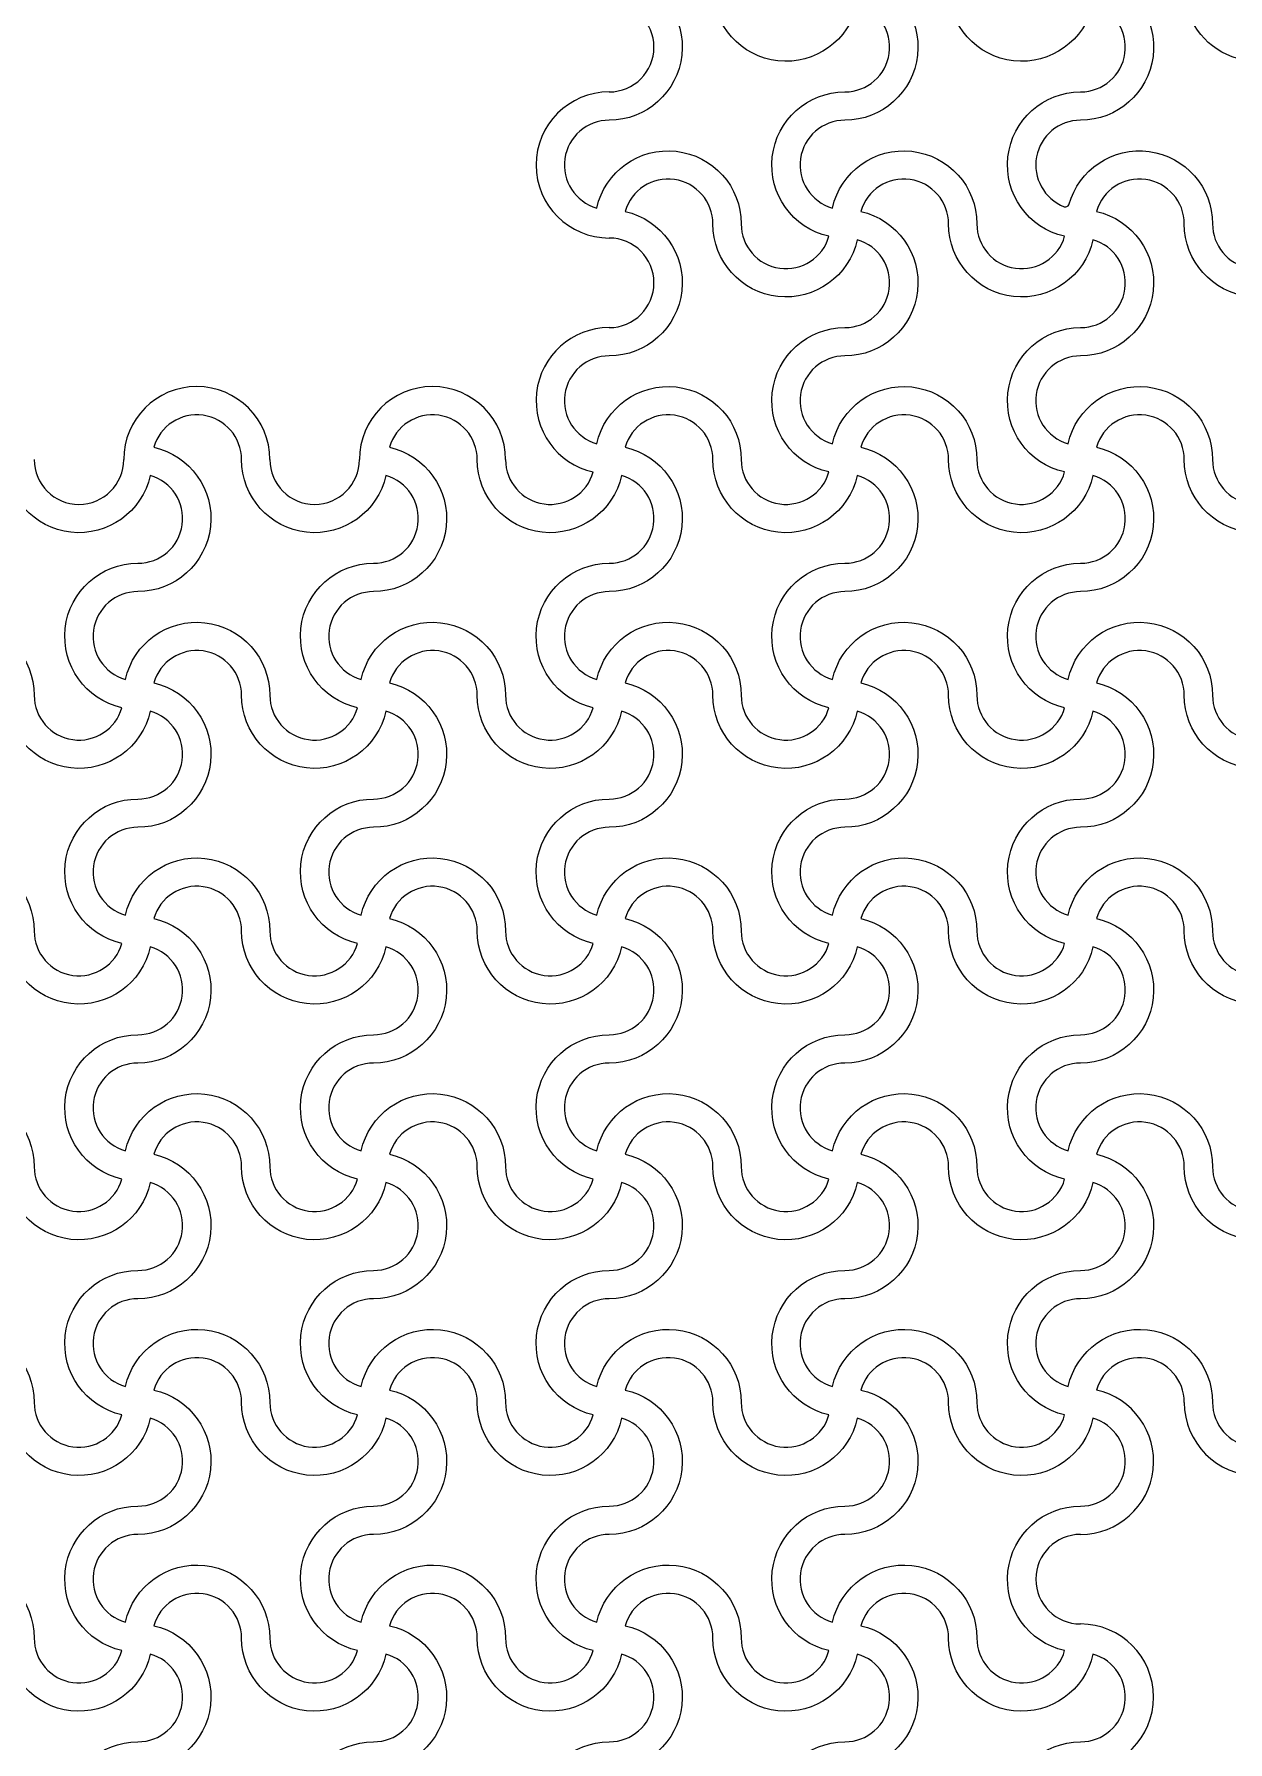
# Model space of a CAD drawing. Header units: millimetres. Extents: x 24 to 345, y 12 to 201.
# Drawn here: x 65.019 to 67.045, y 40.518 to 43.416 of the extents above; entities that cross this region are included whole.
import ezdxf

# ---------------------------------------------------------------- set-up
doc = ezdxf.new("R2010")
doc.units = ezdxf.units.MM
doc.header["$MEASUREMENT"] = 0
doc.layers.add('5th metal (rf+ground)', color=240, linetype='Continuous')

msp = doc.modelspace()

# ---------------------------------------------------------------- linework, layer by layer
at = {"layer": '5th metal (rf+ground)'}
for points in [[(66.41633, 43.46724, -0.8959788), (66.1713, 43.49421, 0.8687853), (66.02227, 43.51524, -0.8959788), (65.9953, 43.27021, 0.8687853), (65.97427, 43.12118, -0.8959788), (66.2193, 43.09421, 0.8687853), (66.36833, 43.07318, -0.8959788), (66.3953, 43.31821, 0.8687853)], [(66.41633, 43.46724, -0.8959788), (66.1713, 43.49421, 0.8687853), (66.02227, 43.51524, -0.8959788), (65.9953, 43.27021, 0.8687853), (65.97427, 43.12118, -0.8959788), (66.2193, 43.09421, 0.8687853), (66.36833, 43.07318, -0.8959788), (66.3953, 43.31821, 0.8687853)], [(66.41633, 43.46724, -0.8959788), (66.1713, 43.49421, 0.8687853), (66.02227, 43.51524, -0.8959788), (65.9953, 43.27021, 0.8687853), (65.97427, 43.12118, -0.8959788), (66.2193, 43.09421, 0.8687853), (66.36833, 43.07318, -0.8959788), (66.3953, 43.31821, 0.8687853)], [(66.41633, 43.46724, -0.8959788), (66.1713, 43.49421, 0.8687853), (66.02227, 43.51524, -0.8959788), (65.9953, 43.27021, 0.8687853), (65.97427, 43.12118, -0.8959788), (66.2193, 43.09421, 0.8687853), (66.36833, 43.07318, -0.8959788), (66.3953, 43.31821, 0.8687853)], [(66.81633, 43.46724, -0.8959788), (66.5713, 43.49421, 0.8687853), (66.42227, 43.51524, -0.8959788), (66.3953, 43.27021, 0.8687853), (66.37427, 43.12118, -0.8959788), (66.6193, 43.09421, 0.8687853), (66.76833, 43.07318, -0.8959788), (66.7953, 43.31821, 0.8687853)], [(66.81633, 43.46724, -0.8959788), (66.5713, 43.49421, 0.8687853), (66.42227, 43.51524, -0.8959788), (66.3953, 43.27021, 0.8687853), (66.37427, 43.12118, -0.8959788), (66.6193, 43.09421, 0.8687853), (66.76833, 43.07318, -0.8959788), (66.7953, 43.31821, 0.8687853)], [(66.81633, 43.46724, -0.8959788), (66.5713, 43.49421, 0.8687853), (66.42227, 43.51524, -0.8959788), (66.3953, 43.27021, 0.8687853), (66.37427, 43.12118, -0.8959788), (66.6193, 43.09421, 0.8687853), (66.76833, 43.07318, -0.8959788), (66.7953, 43.31821, 0.8687853)], [(66.81633, 43.46724, -0.8959788), (66.5713, 43.49421, 0.8687853), (66.42227, 43.51524, -0.8959788), (66.3953, 43.27021, 0.8687853), (66.37427, 43.12118, -0.8959788), (66.6193, 43.09421, 0.8687853), (66.76833, 43.07318, -0.8959788), (66.7953, 43.31821, 0.8687853)], [(67.19004, 43.41421, -0.6990522), (66.9713, 43.49421, 0.8396467), (66.82385, 43.52011, 0.3140027), (66.82657, 43.5142, -0.8800119), (66.7953, 43.27021, 0.8296244), (66.76772, 43.12339, 0.3532589), (66.77564, 43.12674, -0.8753594), (67.0193, 43.09421, 0.8341201), (67.16641, 43.06738, 0.111244), (67.16698, 43.07052, 0.2790122), (67.16334, 43.0744, -0.8774938), (67.1953, 43.31821, 0.4945431), (67.26862, 43.41421)], [(67.19004, 43.41421, -0.6990522), (66.9713, 43.49421, 0.8396467), (66.82385, 43.52011, 0.3140027), (66.82657, 43.5142, -0.8800119), (66.7953, 43.27021, 0.8296244), (66.76772, 43.12339, 0.3532589), (66.77564, 43.12674, -0.8753594), (67.0193, 43.09421, 0.8341201), (67.16641, 43.06738, 0.111244), (67.16698, 43.07052, 0.2790122), (67.16334, 43.0744, -0.8774938), (67.1953, 43.31821, 0.4945431), (67.26862, 43.41421)], [(67.19004, 43.41421, -0.6990522), (66.9713, 43.49421, 0.8396467), (66.82385, 43.52011, 0.3140027), (66.82657, 43.5142, -0.8800119), (66.7953, 43.27021, 0.8296244), (66.76772, 43.12339, 0.3532589), (66.77564, 43.12674, -0.8753594), (67.0193, 43.09421, 0.8341201), (67.16641, 43.06738, 0.111244), (67.16698, 43.07052, 0.2790122), (67.16334, 43.0744, -0.8774938), (67.1953, 43.31821, 0.4945431), (67.26862, 43.41421)], [(67.19004, 43.41421, -0.6990522), (66.9713, 43.49421, 0.8396467), (66.82385, 43.52011, 0.3140027), (66.82657, 43.5142, -0.8800119), (66.7953, 43.27021, 0.8296244), (66.76772, 43.12339, 0.3532589), (66.77564, 43.12674, -0.8753594), (67.0193, 43.09421, 0.8341201), (67.16641, 43.06738, 0.111244), (67.16698, 43.07052, 0.2790122), (67.16334, 43.0744, -0.8774938), (67.1953, 43.31821, 0.4945431), (67.26862, 43.41421)], [(66.41633, 43.06724, -0.8959788), (66.1713, 43.09421, 0.8687853), (66.02227, 43.11524, -0.8959788), (65.9953, 42.87021, 0.8687853), (65.97427, 42.72118, -0.8959788), (66.2193, 42.69421, 0.8687853), (66.36833, 42.67318, -0.8959788), (66.3953, 42.91821, 0.8687853)], [(66.41633, 43.06724, -0.8959788), (66.1713, 43.09421, 0.8687853), (66.02227, 43.11524, -0.8959788), (65.9953, 42.87021, 0.8687853), (65.97427, 42.72118, -0.8959788), (66.2193, 42.69421, 0.8687853), (66.36833, 42.67318, -0.8959788), (66.3953, 42.91821, 0.8687853)], [(66.41633, 43.06724, -0.8959788), (66.1713, 43.09421, 0.8687853), (66.02227, 43.11524, -0.8959788), (65.9953, 42.87021, 0.8687853), (65.97427, 42.72118, -0.8959788), (66.2193, 42.69421, 0.8687853), (66.36833, 42.67318, -0.8959788), (66.3953, 42.91821, 0.8687853)], [(66.41633, 43.06724, -0.8959788), (66.1713, 43.09421, 0.8687853), (66.02227, 43.11524, -0.8959788), (65.9953, 42.87021, 0.8687853), (65.97427, 42.72118, -0.8959788), (66.2193, 42.69421, 0.8687853), (66.36833, 42.67318, -0.8959788), (66.3953, 42.91821, 0.8687853)], [(66.81633, 43.06724, -0.8959788), (66.5713, 43.09421, 0.8687853), (66.42227, 43.11524, -0.8959788), (66.3953, 42.87021, 0.8687853), (66.37427, 42.72118, -0.8959788), (66.6193, 42.69421, 0.8687853), (66.76833, 42.67318, -0.8959788), (66.7953, 42.91821, 0.8687853)], [(66.81633, 43.06724, -0.8959788), (66.5713, 43.09421, 0.8687853), (66.42227, 43.11524, -0.8959788), (66.3953, 42.87021, 0.8687853), (66.37427, 42.72118, -0.8959788), (66.6193, 42.69421, 0.8687853), (66.76833, 42.67318, -0.8959788), (66.7953, 42.91821, 0.8687853)], [(66.81633, 43.06724, -0.8959788), (66.5713, 43.09421, 0.8687853), (66.42227, 43.11524, -0.8959788), (66.3953, 42.87021, 0.8687853), (66.37427, 42.72118, -0.8959788), (66.6193, 42.69421, 0.8687853), (66.76833, 42.67318, -0.8959788), (66.7953, 42.91821, 0.8687853)], [(66.81633, 43.06724, -0.8959788), (66.5713, 43.09421, 0.8687853), (66.42227, 43.11524, -0.8959788), (66.3953, 42.87021, 0.8687853), (66.37427, 42.72118, -0.8959788), (66.6193, 42.69421, 0.8687853), (66.76833, 42.67318, -0.8959788), (66.7953, 42.91821, 0.8687853)], [(67.21633, 43.06724, -0.8959788), (66.9713, 43.09421, 0.8687853), (66.82227, 43.11524, -0.8959788), (66.7953, 42.87021, 0.8687853), (66.77427, 42.72118, -0.8959788), (67.0193, 42.69421, 0.8687853), (67.16833, 42.67318, -0.8959788), (67.1953, 42.91821, 0.8687853)], [(67.21633, 43.06724, -0.8959788), (66.9713, 43.09421, 0.8687853), (66.82227, 43.11524, -0.8959788), (66.7953, 42.87021, 0.8687853), (66.77427, 42.72118, -0.8959788), (67.0193, 42.69421, 0.8687853), (67.16833, 42.67318, -0.8959788), (67.1953, 42.91821, 0.8687853)], [(67.21633, 43.06724, -0.8959788), (66.9713, 43.09421, 0.8687853), (66.82227, 43.11524, -0.8959788), (66.7953, 42.87021, 0.8687853), (66.77427, 42.72118, -0.8959788), (67.0193, 42.69421, 0.8687853), (67.16833, 42.67318, -0.8959788), (67.1953, 42.91821, 0.8687853)], [(67.21633, 43.06724, -0.8959788), (66.9713, 43.09421, 0.8687853), (66.82227, 43.11524, -0.8959788), (66.7953, 42.87021, 0.8687853), (66.77427, 42.72118, -0.8959788), (67.0193, 42.69421, 0.8687853), (67.16833, 42.67318, -0.8959788), (67.1953, 42.91821, 0.8687853)], [(65.21633, 42.66724, -0.8959788), (64.9713, 42.69421, 0.8687853), (64.82227, 42.71524, -0.8959788), (64.7953, 42.47021, 0.8687853), (64.77427, 42.32118, -0.8959788), (65.0193, 42.29421, 0.8687853), (65.16833, 42.27318, -0.8959788), (65.1953, 42.51821, 0.8687853)], [(65.21633, 42.66724, -0.8959788), (64.9713, 42.69421, 0.8687853), (64.82227, 42.71524, -0.8959788), (64.7953, 42.47021, 0.8687853), (64.77427, 42.32118, -0.8959788), (65.0193, 42.29421, 0.8687853), (65.16833, 42.27318, -0.8959788), (65.1953, 42.51821, 0.8687853)], [(65.21633, 42.66724, -0.8959788), (64.9713, 42.69421, 0.8687853), (64.82227, 42.71524, -0.8959788), (64.7953, 42.47021, 0.8687853), (64.77427, 42.32118, -0.8959788), (65.0193, 42.29421, 0.8687853), (65.16833, 42.27318, -0.8959788), (65.1953, 42.51821, 0.8687853)], [(65.21633, 42.66724, -0.8959788), (64.9713, 42.69421, 0.8687853), (64.82227, 42.71524, -0.8959788), (64.7953, 42.47021, 0.8687853), (64.77427, 42.32118, -0.8959788), (65.0193, 42.29421, 0.8687853), (65.16833, 42.27318, -0.8959788), (65.1953, 42.51821, 0.8687853)], [(65.61633, 42.66724, -0.8959788), (65.3713, 42.69421, 0.8687853), (65.22227, 42.71524, -0.8959788), (65.1953, 42.47021, 0.8687853), (65.17427, 42.32118, -0.8959788), (65.4193, 42.29421, 0.8687853), (65.56833, 42.27318, -0.8959788), (65.5953, 42.51821, 0.8687853)], [(65.61633, 42.66724, -0.8959788), (65.3713, 42.69421, 0.8687853), (65.22227, 42.71524, -0.8959788), (65.1953, 42.47021, 0.8687853), (65.17427, 42.32118, -0.8959788), (65.4193, 42.29421, 0.8687853), (65.56833, 42.27318, -0.8959788), (65.5953, 42.51821, 0.8687853)], [(65.61633, 42.66724, -0.8959788), (65.3713, 42.69421, 0.8687853), (65.22227, 42.71524, -0.8959788), (65.1953, 42.47021, 0.8687853), (65.17427, 42.32118, -0.8959788), (65.4193, 42.29421, 0.8687853), (65.56833, 42.27318, -0.8959788), (65.5953, 42.51821, 0.8687853)], [(65.61633, 42.66724, -0.8959788), (65.3713, 42.69421, 0.8687853), (65.22227, 42.71524, -0.8959788), (65.1953, 42.47021, 0.8687853), (65.17427, 42.32118, -0.8959788), (65.4193, 42.29421, 0.8687853), (65.56833, 42.27318, -0.8959788), (65.5953, 42.51821, 0.8687853)], [(66.01633, 42.66724, -0.8959788), (65.7713, 42.69421, 0.8687853), (65.62227, 42.71524, -0.8959788), (65.5953, 42.47021, 0.8687853), (65.57427, 42.32118, -0.8959788), (65.8193, 42.29421, 0.8687853), (65.96833, 42.27318, -0.8959788), (65.9953, 42.51821, 0.8687853)], [(66.01633, 42.66724, -0.8959788), (65.7713, 42.69421, 0.8687853), (65.62227, 42.71524, -0.8959788), (65.5953, 42.47021, 0.8687853), (65.57427, 42.32118, -0.8959788), (65.8193, 42.29421, 0.8687853), (65.96833, 42.27318, -0.8959788), (65.9953, 42.51821, 0.8687853)], [(66.01633, 42.66724, -0.8959788), (65.7713, 42.69421, 0.8687853), (65.62227, 42.71524, -0.8959788), (65.5953, 42.47021, 0.8687853), (65.57427, 42.32118, -0.8959788), (65.8193, 42.29421, 0.8687853), (65.96833, 42.27318, -0.8959788), (65.9953, 42.51821, 0.8687853)], [(66.01633, 42.66724, -0.8959788), (65.7713, 42.69421, 0.8687853), (65.62227, 42.71524, -0.8959788), (65.5953, 42.47021, 0.8687853), (65.57427, 42.32118, -0.8959788), (65.8193, 42.29421, 0.8687853), (65.96833, 42.27318, -0.8959788), (65.9953, 42.51821, 0.8687853)], [(66.41633, 42.66724, -0.8959788), (66.1713, 42.69421, 0.8687853), (66.02227, 42.71524, -0.8959788), (65.9953, 42.47021, 0.8687853), (65.97427, 42.32118, -0.8959788), (66.2193, 42.29421, 0.8687853), (66.36833, 42.27318, -0.8959788), (66.3953, 42.51821, 0.8687853)], [(66.41633, 42.66724, -0.8959788), (66.1713, 42.69421, 0.8687853), (66.02227, 42.71524, -0.8959788), (65.9953, 42.47021, 0.8687853), (65.97427, 42.32118, -0.8959788), (66.2193, 42.29421, 0.8687853), (66.36833, 42.27318, -0.8959788), (66.3953, 42.51821, 0.8687853)], [(66.41633, 42.66724, -0.8959788), (66.1713, 42.69421, 0.8687853), (66.02227, 42.71524, -0.8959788), (65.9953, 42.47021, 0.8687853), (65.97427, 42.32118, -0.8959788), (66.2193, 42.29421, 0.8687853), (66.36833, 42.27318, -0.8959788), (66.3953, 42.51821, 0.8687853)], [(66.41633, 42.66724, -0.8959788), (66.1713, 42.69421, 0.8687853), (66.02227, 42.71524, -0.8959788), (65.9953, 42.47021, 0.8687853), (65.97427, 42.32118, -0.8959788), (66.2193, 42.29421, 0.8687853), (66.36833, 42.27318, -0.8959788), (66.3953, 42.51821, 0.8687853)], [(66.81633, 42.66724, -0.8959788), (66.5713, 42.69421, 0.8687853), (66.42227, 42.71524, -0.8959788), (66.3953, 42.47021, 0.8687853), (66.37427, 42.32118, -0.8959788), (66.6193, 42.29421, 0.8687853), (66.76833, 42.27318, -0.8959788), (66.7953, 42.51821, 0.8687853)], [(66.81633, 42.66724, -0.8959788), (66.5713, 42.69421, 0.8687853), (66.42227, 42.71524, -0.8959788), (66.3953, 42.47021, 0.8687853), (66.37427, 42.32118, -0.8959788), (66.6193, 42.29421, 0.8687853), (66.76833, 42.27318, -0.8959788), (66.7953, 42.51821, 0.8687853)], [(66.81633, 42.66724, -0.8959788), (66.5713, 42.69421, 0.8687853), (66.42227, 42.71524, -0.8959788), (66.3953, 42.47021, 0.8687853), (66.37427, 42.32118, -0.8959788), (66.6193, 42.29421, 0.8687853), (66.76833, 42.27318, -0.8959788), (66.7953, 42.51821, 0.8687853)], [(66.81633, 42.66724, -0.8959788), (66.5713, 42.69421, 0.8687853), (66.42227, 42.71524, -0.8959788), (66.3953, 42.47021, 0.8687853), (66.37427, 42.32118, -0.8959788), (66.6193, 42.29421, 0.8687853), (66.76833, 42.27318, -0.8959788), (66.7953, 42.51821, 0.8687853)], [(67.21633, 42.66724, -0.8959788), (66.9713, 42.69421, 0.8687853), (66.82227, 42.71524, -0.8959788), (66.7953, 42.47021, 0.8687853), (66.77427, 42.32118, -0.8959788), (67.0193, 42.29421, 0.8687853), (67.16833, 42.27318, -0.8959788), (67.1953, 42.51821, 0.8687853)], [(67.21633, 42.66724, -0.8959788), (66.9713, 42.69421, 0.8687853), (66.82227, 42.71524, -0.8959788), (66.7953, 42.47021, 0.8687853), (66.77427, 42.32118, -0.8959788), (67.0193, 42.29421, 0.8687853), (67.16833, 42.27318, -0.8959788), (67.1953, 42.51821, 0.8687853)], [(67.21633, 42.66724, -0.8959788), (66.9713, 42.69421, 0.8687853), (66.82227, 42.71524, -0.8959788), (66.7953, 42.47021, 0.8687853), (66.77427, 42.32118, -0.8959788), (67.0193, 42.29421, 0.8687853), (67.16833, 42.27318, -0.8959788), (67.1953, 42.51821, 0.8687853)], [(67.21633, 42.66724, -0.8959788), (66.9713, 42.69421, 0.8687853), (66.82227, 42.71524, -0.8959788), (66.7953, 42.47021, 0.8687853), (66.77427, 42.32118, -0.8959788), (67.0193, 42.29421, 0.8687853), (67.16833, 42.27318, -0.8959788), (67.1953, 42.51821, 0.8687853)], [(65.21633, 42.26724, -0.8959788), (64.9713, 42.29421, 0.8687853), (64.82227, 42.31524, -0.8959788), (64.7953, 42.07021, 0.8687853), (64.77427, 41.92118, -0.8959788), (65.0193, 41.89421, 0.8687853), (65.16833, 41.87318, -0.8959788), (65.1953, 42.11821, 0.8687853)], [(65.21633, 42.26724, -0.8959788), (64.9713, 42.29421, 0.8687853), (64.82227, 42.31524, -0.8959788), (64.7953, 42.07021, 0.8687853), (64.77427, 41.92118, -0.8959788), (65.0193, 41.89421, 0.8687853), (65.16833, 41.87318, -0.8959788), (65.1953, 42.11821, 0.8687853)], [(65.21633, 42.26724, -0.8959788), (64.9713, 42.29421, 0.8687853), (64.82227, 42.31524, -0.8959788), (64.7953, 42.07021, 0.8687853), (64.77427, 41.92118, -0.8959788), (65.0193, 41.89421, 0.8687853), (65.16833, 41.87318, -0.8959788), (65.1953, 42.11821, 0.8687853)], [(65.21633, 42.26724, -0.8959788), (64.9713, 42.29421, 0.8687853), (64.82227, 42.31524, -0.8959788), (64.7953, 42.07021, 0.8687853), (64.77427, 41.92118, -0.8959788), (65.0193, 41.89421, 0.8687853), (65.16833, 41.87318, -0.8959788), (65.1953, 42.11821, 0.8687853)], [(65.61633, 42.26724, -0.8959788), (65.3713, 42.29421, 0.8687853), (65.22227, 42.31524, -0.8959788), (65.1953, 42.07021, 0.8687853), (65.17427, 41.92118, -0.8959788), (65.4193, 41.89421, 0.8687853), (65.56833, 41.87318, -0.8959788), (65.5953, 42.11821, 0.8687853)], [(65.61633, 42.26724, -0.8959788), (65.3713, 42.29421, 0.8687853), (65.22227, 42.31524, -0.8959788), (65.1953, 42.07021, 0.8687853), (65.17427, 41.92118, -0.8959788), (65.4193, 41.89421, 0.8687853), (65.56833, 41.87318, -0.8959788), (65.5953, 42.11821, 0.8687853)], [(65.61633, 42.26724, -0.8959788), (65.3713, 42.29421, 0.8687853), (65.22227, 42.31524, -0.8959788), (65.1953, 42.07021, 0.8687853), (65.17427, 41.92118, -0.8959788), (65.4193, 41.89421, 0.8687853), (65.56833, 41.87318, -0.8959788), (65.5953, 42.11821, 0.8687853)], [(65.61633, 42.26724, -0.8959788), (65.3713, 42.29421, 0.8687853), (65.22227, 42.31524, -0.8959788), (65.1953, 42.07021, 0.8687853), (65.17427, 41.92118, -0.8959788), (65.4193, 41.89421, 0.8687853), (65.56833, 41.87318, -0.8959788), (65.5953, 42.11821, 0.8687853)], [(66.01633, 42.26724, -0.8959788), (65.7713, 42.29421, 0.8687853), (65.62227, 42.31524, -0.8959788), (65.5953, 42.07021, 0.8687853), (65.57427, 41.92118, -0.8959788), (65.8193, 41.89421, 0.8687853), (65.96833, 41.87318, -0.8959788), (65.9953, 42.11821, 0.8687853)], [(66.01633, 42.26724, -0.8959788), (65.7713, 42.29421, 0.8687853), (65.62227, 42.31524, -0.8959788), (65.5953, 42.07021, 0.8687853), (65.57427, 41.92118, -0.8959788), (65.8193, 41.89421, 0.8687853), (65.96833, 41.87318, -0.8959788), (65.9953, 42.11821, 0.8687853)], [(66.01633, 42.26724, -0.8959788), (65.7713, 42.29421, 0.8687853), (65.62227, 42.31524, -0.8959788), (65.5953, 42.07021, 0.8687853), (65.57427, 41.92118, -0.8959788), (65.8193, 41.89421, 0.8687853), (65.96833, 41.87318, -0.8959788), (65.9953, 42.11821, 0.8687853)], [(66.01633, 42.26724, -0.8959788), (65.7713, 42.29421, 0.8687853), (65.62227, 42.31524, -0.8959788), (65.5953, 42.07021, 0.8687853), (65.57427, 41.92118, -0.8959788), (65.8193, 41.89421, 0.8687853), (65.96833, 41.87318, -0.8959788), (65.9953, 42.11821, 0.8687853)], [(66.41633, 42.26724, -0.8959788), (66.1713, 42.29421, 0.8687853), (66.02227, 42.31524, -0.8959788), (65.9953, 42.07021, 0.8687853), (65.97427, 41.92118, -0.8959788), (66.2193, 41.89421, 0.8687853), (66.36833, 41.87318, -0.8959788), (66.3953, 42.11821, 0.8687853)], [(66.41633, 42.26724, -0.8959788), (66.1713, 42.29421, 0.8687853), (66.02227, 42.31524, -0.8959788), (65.9953, 42.07021, 0.8687853), (65.97427, 41.92118, -0.8959788), (66.2193, 41.89421, 0.8687853), (66.36833, 41.87318, -0.8959788), (66.3953, 42.11821, 0.8687853)], [(66.41633, 42.26724, -0.8959788), (66.1713, 42.29421, 0.8687853), (66.02227, 42.31524, -0.8959788), (65.9953, 42.07021, 0.8687853), (65.97427, 41.92118, -0.8959788), (66.2193, 41.89421, 0.8687853), (66.36833, 41.87318, -0.8959788), (66.3953, 42.11821, 0.8687853)], [(66.41633, 42.26724, -0.8959788), (66.1713, 42.29421, 0.8687853), (66.02227, 42.31524, -0.8959788), (65.9953, 42.07021, 0.8687853), (65.97427, 41.92118, -0.8959788), (66.2193, 41.89421, 0.8687853), (66.36833, 41.87318, -0.8959788), (66.3953, 42.11821, 0.8687853)], [(66.81633, 42.26724, -0.8959788), (66.5713, 42.29421, 0.8687853), (66.42227, 42.31524, -0.8959788), (66.3953, 42.07021, 0.8687853), (66.37427, 41.92118, -0.8959788), (66.6193, 41.89421, 0.8687853), (66.76833, 41.87318, -0.8959788), (66.7953, 42.11821, 0.8687853)], [(66.81633, 42.26724, -0.8959788), (66.5713, 42.29421, 0.8687853), (66.42227, 42.31524, -0.8959788), (66.3953, 42.07021, 0.8687853), (66.37427, 41.92118, -0.8959788), (66.6193, 41.89421, 0.8687853), (66.76833, 41.87318, -0.8959788), (66.7953, 42.11821, 0.8687853)], [(66.81633, 42.26724, -0.8959788), (66.5713, 42.29421, 0.8687853), (66.42227, 42.31524, -0.8959788), (66.3953, 42.07021, 0.8687853), (66.37427, 41.92118, -0.8959788), (66.6193, 41.89421, 0.8687853), (66.76833, 41.87318, -0.8959788), (66.7953, 42.11821, 0.8687853)], [(66.81633, 42.26724, -0.8959788), (66.5713, 42.29421, 0.8687853), (66.42227, 42.31524, -0.8959788), (66.3953, 42.07021, 0.8687853), (66.37427, 41.92118, -0.8959788), (66.6193, 41.89421, 0.8687853), (66.76833, 41.87318, -0.8959788), (66.7953, 42.11821, 0.8687853)], [(67.21633, 42.26724, -0.8959788), (66.9713, 42.29421, 0.8687853), (66.82227, 42.31524, -0.8959788), (66.7953, 42.07021, 0.8687853), (66.77427, 41.92118, -0.8959788), (67.0193, 41.89421, 0.8687853), (67.16833, 41.87318, -0.8959788), (67.1953, 42.11821, 0.8687853)], [(67.21633, 42.26724, -0.8959788), (66.9713, 42.29421, 0.8687853), (66.82227, 42.31524, -0.8959788), (66.7953, 42.07021, 0.8687853), (66.77427, 41.92118, -0.8959788), (67.0193, 41.89421, 0.8687853), (67.16833, 41.87318, -0.8959788), (67.1953, 42.11821, 0.8687853)], [(67.21633, 42.26724, -0.8959788), (66.9713, 42.29421, 0.8687853), (66.82227, 42.31524, -0.8959788), (66.7953, 42.07021, 0.8687853), (66.77427, 41.92118, -0.8959788), (67.0193, 41.89421, 0.8687853), (67.16833, 41.87318, -0.8959788), (67.1953, 42.11821, 0.8687853)], [(67.21633, 42.26724, -0.8959788), (66.9713, 42.29421, 0.8687853), (66.82227, 42.31524, -0.8959788), (66.7953, 42.07021, 0.8687853), (66.77427, 41.92118, -0.8959788), (67.0193, 41.89421, 0.8687853), (67.16833, 41.87318, -0.8959788), (67.1953, 42.11821, 0.8687853)], [(65.21633, 41.86724, -0.8959788), (64.9713, 41.89421, 0.8687853), (64.82227, 41.91524, -0.8959788), (64.7953, 41.67021, 0.8687853), (64.77427, 41.52118, -0.8959788), (65.0193, 41.49421, 0.8687853), (65.16833, 41.47318, -0.8959788), (65.1953, 41.71821, 0.8687853)], [(65.21633, 41.86724, -0.8959788), (64.9713, 41.89421, 0.8687853), (64.82227, 41.91524, -0.8959788), (64.7953, 41.67021, 0.8687853), (64.77427, 41.52118, -0.8959788), (65.0193, 41.49421, 0.8687853), (65.16833, 41.47318, -0.8959788), (65.1953, 41.71821, 0.8687853)], [(65.21633, 41.86724, -0.8959788), (64.9713, 41.89421, 0.8687853), (64.82227, 41.91524, -0.8959788), (64.7953, 41.67021, 0.8687853), (64.77427, 41.52118, -0.8959788), (65.0193, 41.49421, 0.8687853), (65.16833, 41.47318, -0.8959788), (65.1953, 41.71821, 0.8687853)], [(65.21633, 41.86724, -0.8959788), (64.9713, 41.89421, 0.8687853), (64.82227, 41.91524, -0.8959788), (64.7953, 41.67021, 0.8687853), (64.77427, 41.52118, -0.8959788), (65.0193, 41.49421, 0.8687853), (65.16833, 41.47318, -0.8959788), (65.1953, 41.71821, 0.8687853)], [(65.61633, 41.86724, -0.8959788), (65.3713, 41.89421, 0.8687853), (65.22227, 41.91524, -0.8959788), (65.1953, 41.67021, 0.8687853), (65.17427, 41.52118, -0.8959788), (65.4193, 41.49421, 0.8687853), (65.56833, 41.47318, -0.8959788), (65.5953, 41.71821, 0.8687853)], [(65.61633, 41.86724, -0.8959788), (65.3713, 41.89421, 0.8687853), (65.22227, 41.91524, -0.8959788), (65.1953, 41.67021, 0.8687853), (65.17427, 41.52118, -0.8959788), (65.4193, 41.49421, 0.8687853), (65.56833, 41.47318, -0.8959788), (65.5953, 41.71821, 0.8687853)], [(65.61633, 41.86724, -0.8959788), (65.3713, 41.89421, 0.8687853), (65.22227, 41.91524, -0.8959788), (65.1953, 41.67021, 0.8687853), (65.17427, 41.52118, -0.8959788), (65.4193, 41.49421, 0.8687853), (65.56833, 41.47318, -0.8959788), (65.5953, 41.71821, 0.8687853)], [(65.61633, 41.86724, -0.8959788), (65.3713, 41.89421, 0.8687853), (65.22227, 41.91524, -0.8959788), (65.1953, 41.67021, 0.8687853), (65.17427, 41.52118, -0.8959788), (65.4193, 41.49421, 0.8687853), (65.56833, 41.47318, -0.8959788), (65.5953, 41.71821, 0.8687853)], [(66.01633, 41.86724, -0.8959788), (65.7713, 41.89421, 0.8687853), (65.62227, 41.91524, -0.8959788), (65.5953, 41.67021, 0.8687853), (65.57427, 41.52118, -0.8959788), (65.8193, 41.49421, 0.8687853), (65.96833, 41.47318, -0.8959788), (65.9953, 41.71821, 0.8687853)], [(66.01633, 41.86724, -0.8959788), (65.7713, 41.89421, 0.8687853), (65.62227, 41.91524, -0.8959788), (65.5953, 41.67021, 0.8687853), (65.57427, 41.52118, -0.8959788), (65.8193, 41.49421, 0.8687853), (65.96833, 41.47318, -0.8959788), (65.9953, 41.71821, 0.8687853)], [(66.01633, 41.86724, -0.8959788), (65.7713, 41.89421, 0.8687853), (65.62227, 41.91524, -0.8959788), (65.5953, 41.67021, 0.8687853), (65.57427, 41.52118, -0.8959788), (65.8193, 41.49421, 0.8687853), (65.96833, 41.47318, -0.8959788), (65.9953, 41.71821, 0.8687853)], [(66.01633, 41.86724, -0.8959788), (65.7713, 41.89421, 0.8687853), (65.62227, 41.91524, -0.8959788), (65.5953, 41.67021, 0.8687853), (65.57427, 41.52118, -0.8959788), (65.8193, 41.49421, 0.8687853), (65.96833, 41.47318, -0.8959788), (65.9953, 41.71821, 0.8687853)], [(66.41633, 41.86724, -0.8959788), (66.1713, 41.89421, 0.8687853), (66.02227, 41.91524, -0.8959788), (65.9953, 41.67021, 0.8687853), (65.97427, 41.52118, -0.8959788), (66.2193, 41.49421, 0.8687853), (66.36833, 41.47318, -0.8959788), (66.3953, 41.71821, 0.8687853)], [(66.41633, 41.86724, -0.8959788), (66.1713, 41.89421, 0.8687853), (66.02227, 41.91524, -0.8959788), (65.9953, 41.67021, 0.8687853), (65.97427, 41.52118, -0.8959788), (66.2193, 41.49421, 0.8687853), (66.36833, 41.47318, -0.8959788), (66.3953, 41.71821, 0.8687853)], [(66.41633, 41.86724, -0.8959788), (66.1713, 41.89421, 0.8687853), (66.02227, 41.91524, -0.8959788), (65.9953, 41.67021, 0.8687853), (65.97427, 41.52118, -0.8959788), (66.2193, 41.49421, 0.8687853), (66.36833, 41.47318, -0.8959788), (66.3953, 41.71821, 0.8687853)], [(66.41633, 41.86724, -0.8959788), (66.1713, 41.89421, 0.8687853), (66.02227, 41.91524, -0.8959788), (65.9953, 41.67021, 0.8687853), (65.97427, 41.52118, -0.8959788), (66.2193, 41.49421, 0.8687853), (66.36833, 41.47318, -0.8959788), (66.3953, 41.71821, 0.8687853)], [(66.81633, 41.86724, -0.8959788), (66.5713, 41.89421, 0.8687853), (66.42227, 41.91524, -0.8959788), (66.3953, 41.67021, 0.8687853), (66.37427, 41.52118, -0.8959788), (66.6193, 41.49421, 0.8687853), (66.76833, 41.47318, -0.8959788), (66.7953, 41.71821, 0.8687853)], [(66.81633, 41.86724, -0.8959788), (66.5713, 41.89421, 0.8687853), (66.42227, 41.91524, -0.8959788), (66.3953, 41.67021, 0.8687853), (66.37427, 41.52118, -0.8959788), (66.6193, 41.49421, 0.8687853), (66.76833, 41.47318, -0.8959788), (66.7953, 41.71821, 0.8687853)], [(66.81633, 41.86724, -0.8959788), (66.5713, 41.89421, 0.8687853), (66.42227, 41.91524, -0.8959788), (66.3953, 41.67021, 0.8687853), (66.37427, 41.52118, -0.8959788), (66.6193, 41.49421, 0.8687853), (66.76833, 41.47318, -0.8959788), (66.7953, 41.71821, 0.8687853)], [(66.81633, 41.86724, -0.8959788), (66.5713, 41.89421, 0.8687853), (66.42227, 41.91524, -0.8959788), (66.3953, 41.67021, 0.8687853), (66.37427, 41.52118, -0.8959788), (66.6193, 41.49421, 0.8687853), (66.76833, 41.47318, -0.8959788), (66.7953, 41.71821, 0.8687853)], [(67.21633, 41.86724, -0.8959788), (66.9713, 41.89421, 0.8687853), (66.82227, 41.91524, -0.8959788), (66.7953, 41.67021, 0.8687853), (66.77427, 41.52118, -0.8959788), (67.0193, 41.49421, 0.8687853), (67.16833, 41.47318, -0.8959788), (67.1953, 41.71821, 0.8687853)], [(67.21633, 41.86724, -0.8959788), (66.9713, 41.89421, 0.8687853), (66.82227, 41.91524, -0.8959788), (66.7953, 41.67021, 0.8687853), (66.77427, 41.52118, -0.8959788), (67.0193, 41.49421, 0.8687853), (67.16833, 41.47318, -0.8959788), (67.1953, 41.71821, 0.8687853)], [(67.21633, 41.86724, -0.8959788), (66.9713, 41.89421, 0.8687853), (66.82227, 41.91524, -0.8959788), (66.7953, 41.67021, 0.8687853), (66.77427, 41.52118, -0.8959788), (67.0193, 41.49421, 0.8687853), (67.16833, 41.47318, -0.8959788), (67.1953, 41.71821, 0.8687853)], [(67.21633, 41.86724, -0.8959788), (66.9713, 41.89421, 0.8687853), (66.82227, 41.91524, -0.8959788), (66.7953, 41.67021, 0.8687853), (66.77427, 41.52118, -0.8959788), (67.0193, 41.49421, 0.8687853), (67.16833, 41.47318, -0.8959788), (67.1953, 41.71821, 0.8687853)], [(65.21633, 41.46724, -0.8959788), (64.9713, 41.49421, 0.8687853), (64.82227, 41.51524, -0.8959788), (64.7953, 41.27021, 0.8687853), (64.77427, 41.12118, -0.8959788), (65.0193, 41.09421, 0.8687853), (65.16833, 41.07318, -0.8959788), (65.1953, 41.31821, 0.8687853)], [(65.21633, 41.46724, -0.8959788), (64.9713, 41.49421, 0.8687853), (64.82227, 41.51524, -0.8959788), (64.7953, 41.27021, 0.8687853), (64.77427, 41.12118, -0.8959788), (65.0193, 41.09421, 0.8687853), (65.16833, 41.07318, -0.8959788), (65.1953, 41.31821, 0.8687853)], [(65.21633, 41.46724, -0.8959788), (64.9713, 41.49421, 0.8687853), (64.82227, 41.51524, -0.8959788), (64.7953, 41.27021, 0.8687853), (64.77427, 41.12118, -0.8959788), (65.0193, 41.09421, 0.8687853), (65.16833, 41.07318, -0.8959788), (65.1953, 41.31821, 0.8687853)], [(65.21633, 41.46724, -0.8959788), (64.9713, 41.49421, 0.8687853), (64.82227, 41.51524, -0.8959788), (64.7953, 41.27021, 0.8687853), (64.77427, 41.12118, -0.8959788), (65.0193, 41.09421, 0.8687853), (65.16833, 41.07318, -0.8959788), (65.1953, 41.31821, 0.8687853)], [(65.61633, 41.46724, -0.8959788), (65.3713, 41.49421, 0.8687853), (65.22227, 41.51524, -0.8959788), (65.1953, 41.27021, 0.8687853), (65.17427, 41.12118, -0.8959788), (65.4193, 41.09421, 0.8687853), (65.56833, 41.07318, -0.8959788), (65.5953, 41.31821, 0.8687853)], [(65.61633, 41.46724, -0.8959788), (65.3713, 41.49421, 0.8687853), (65.22227, 41.51524, -0.8959788), (65.1953, 41.27021, 0.8687853), (65.17427, 41.12118, -0.8959788), (65.4193, 41.09421, 0.8687853), (65.56833, 41.07318, -0.8959788), (65.5953, 41.31821, 0.8687853)], [(65.61633, 41.46724, -0.8959788), (65.3713, 41.49421, 0.8687853), (65.22227, 41.51524, -0.8959788), (65.1953, 41.27021, 0.8687853), (65.17427, 41.12118, -0.8959788), (65.4193, 41.09421, 0.8687853), (65.56833, 41.07318, -0.8959788), (65.5953, 41.31821, 0.8687853)], [(65.61633, 41.46724, -0.8959788), (65.3713, 41.49421, 0.8687853), (65.22227, 41.51524, -0.8959788), (65.1953, 41.27021, 0.8687853), (65.17427, 41.12118, -0.8959788), (65.4193, 41.09421, 0.8687853), (65.56833, 41.07318, -0.8959788), (65.5953, 41.31821, 0.8687853)], [(66.01633, 41.46724, -0.8959788), (65.7713, 41.49421, 0.8687853), (65.62227, 41.51524, -0.8959788), (65.5953, 41.27021, 0.8687853), (65.57427, 41.12118, -0.8959788), (65.8193, 41.09421, 0.8687853), (65.96833, 41.07318, -0.8959788), (65.9953, 41.31821, 0.8687853)], [(66.01633, 41.46724, -0.8959788), (65.7713, 41.49421, 0.8687853), (65.62227, 41.51524, -0.8959788), (65.5953, 41.27021, 0.8687853), (65.57427, 41.12118, -0.8959788), (65.8193, 41.09421, 0.8687853), (65.96833, 41.07318, -0.8959788), (65.9953, 41.31821, 0.8687853)], [(66.01633, 41.46724, -0.8959788), (65.7713, 41.49421, 0.8687853), (65.62227, 41.51524, -0.8959788), (65.5953, 41.27021, 0.8687853), (65.57427, 41.12118, -0.8959788), (65.8193, 41.09421, 0.8687853), (65.96833, 41.07318, -0.8959788), (65.9953, 41.31821, 0.8687853)], [(66.01633, 41.46724, -0.8959788), (65.7713, 41.49421, 0.8687853), (65.62227, 41.51524, -0.8959788), (65.5953, 41.27021, 0.8687853), (65.57427, 41.12118, -0.8959788), (65.8193, 41.09421, 0.8687853), (65.96833, 41.07318, -0.8959788), (65.9953, 41.31821, 0.8687853)], [(66.41633, 41.46724, -0.8959788), (66.1713, 41.49421, 0.8687853), (66.02227, 41.51524, -0.8959788), (65.9953, 41.27021, 0.8687853), (65.97427, 41.12118, -0.8959788), (66.2193, 41.09421, 0.8687853), (66.36833, 41.07318, -0.8959788), (66.3953, 41.31821, 0.8687853)], [(66.41633, 41.46724, -0.8959788), (66.1713, 41.49421, 0.8687853), (66.02227, 41.51524, -0.8959788), (65.9953, 41.27021, 0.8687853), (65.97427, 41.12118, -0.8959788), (66.2193, 41.09421, 0.8687853), (66.36833, 41.07318, -0.8959788), (66.3953, 41.31821, 0.8687853)], [(66.41633, 41.46724, -0.8959788), (66.1713, 41.49421, 0.8687853), (66.02227, 41.51524, -0.8959788), (65.9953, 41.27021, 0.8687853), (65.97427, 41.12118, -0.8959788), (66.2193, 41.09421, 0.8687853), (66.36833, 41.07318, -0.8959788), (66.3953, 41.31821, 0.8687853)], [(66.41633, 41.46724, -0.8959788), (66.1713, 41.49421, 0.8687853), (66.02227, 41.51524, -0.8959788), (65.9953, 41.27021, 0.8687853), (65.97427, 41.12118, -0.8959788), (66.2193, 41.09421, 0.8687853), (66.36833, 41.07318, -0.8959788), (66.3953, 41.31821, 0.8687853)], [(66.81633, 41.46724, -0.8959788), (66.5713, 41.49421, 0.8687853), (66.42227, 41.51524, -0.8959788), (66.3953, 41.27021, 0.8687853), (66.37427, 41.12118, -0.8959788), (66.6193, 41.09421, 0.8687853), (66.76833, 41.07318, -0.8959788), (66.7953, 41.31821, 0.8687853)], [(66.81633, 41.46724, -0.8959788), (66.5713, 41.49421, 0.8687853), (66.42227, 41.51524, -0.8959788), (66.3953, 41.27021, 0.8687853), (66.37427, 41.12118, -0.8959788), (66.6193, 41.09421, 0.8687853), (66.76833, 41.07318, -0.8959788), (66.7953, 41.31821, 0.8687853)], [(66.81633, 41.46724, -0.8959788), (66.5713, 41.49421, 0.8687853), (66.42227, 41.51524, -0.8959788), (66.3953, 41.27021, 0.8687853), (66.37427, 41.12118, -0.8959788), (66.6193, 41.09421, 0.8687853), (66.76833, 41.07318, -0.8959788), (66.7953, 41.31821, 0.8687853)], [(66.81633, 41.46724, -0.8959788), (66.5713, 41.49421, 0.8687853), (66.42227, 41.51524, -0.8959788), (66.3953, 41.27021, 0.8687853), (66.37427, 41.12118, -0.8959788), (66.6193, 41.09421, 0.8687853), (66.76833, 41.07318, -0.8959788), (66.7953, 41.31821, 0.8687853)], [(67.21633, 41.46724, -0.8959788), (66.9713, 41.49421, 0.8687853), (66.82227, 41.51524, -0.8959788), (66.7953, 41.27021, 0.8687853), (66.77427, 41.12118, -0.8959788), (67.0193, 41.09421, 0.8687853), (67.16833, 41.07318, -0.8959788), (67.1953, 41.31821, 0.8687853)], [(67.21633, 41.46724, -0.8959788), (66.9713, 41.49421, 0.8687853), (66.82227, 41.51524, -0.8959788), (66.7953, 41.27021, 0.8687853), (66.77427, 41.12118, -0.8959788), (67.0193, 41.09421, 0.8687853), (67.16833, 41.07318, -0.8959788), (67.1953, 41.31821, 0.8687853)], [(67.21633, 41.46724, -0.8959788), (66.9713, 41.49421, 0.8687853), (66.82227, 41.51524, -0.8959788), (66.7953, 41.27021, 0.8687853), (66.77427, 41.12118, -0.8959788), (67.0193, 41.09421, 0.8687853), (67.16833, 41.07318, -0.8959788), (67.1953, 41.31821, 0.8687853)], [(67.21633, 41.46724, -0.8959788), (66.9713, 41.49421, 0.8687853), (66.82227, 41.51524, -0.8959788), (66.7953, 41.27021, 0.8687853), (66.77427, 41.12118, -0.8959788), (67.0193, 41.09421, 0.8687853), (67.16833, 41.07318, -0.8959788), (67.1953, 41.31821, 0.8687853)], [(65.21633, 41.06724, -0.8959788), (64.9713, 41.09421, 0.8687853), (64.82227, 41.11524, -0.8959788), (64.7953, 40.87021, 0.8687853), (64.77427, 40.72118, -0.8959788), (65.0193, 40.69421, 0.8687853), (65.16833, 40.67318, -0.8959788), (65.1953, 40.91821, 0.8687853)], [(65.21633, 41.06724, -0.8959788), (64.9713, 41.09421, 0.8687853), (64.82227, 41.11524, -0.8959788), (64.7953, 40.87021, 0.8687853), (64.77427, 40.72118, -0.8959788), (65.0193, 40.69421, 0.8687853), (65.16833, 40.67318, -0.8959788), (65.1953, 40.91821, 0.8687853)], [(65.21633, 41.06724, -0.8959788), (64.9713, 41.09421, 0.8687853), (64.82227, 41.11524, -0.8959788), (64.7953, 40.87021, 0.8687853), (64.77427, 40.72118, -0.8959788), (65.0193, 40.69421, 0.8687853), (65.16833, 40.67318, -0.8959788), (65.1953, 40.91821, 0.8687853)], [(65.21633, 41.06724, -0.8959788), (64.9713, 41.09421, 0.8687853), (64.82227, 41.11524, -0.8959788), (64.7953, 40.87021, 0.8687853), (64.77427, 40.72118, -0.8959788), (65.0193, 40.69421, 0.8687853), (65.16833, 40.67318, -0.8959788), (65.1953, 40.91821, 0.8687853)], [(65.61633, 41.06724, -0.8959788), (65.3713, 41.09421, 0.8687853), (65.22227, 41.11524, -0.8959788), (65.1953, 40.87021, 0.8687853), (65.17427, 40.72118, -0.8959788), (65.4193, 40.69421, 0.8687853), (65.56833, 40.67318, -0.8959788), (65.5953, 40.91821, 0.8687853)], [(65.61633, 41.06724, -0.8959788), (65.3713, 41.09421, 0.8687853), (65.22227, 41.11524, -0.8959788), (65.1953, 40.87021, 0.8687853), (65.17427, 40.72118, -0.8959788), (65.4193, 40.69421, 0.8687853), (65.56833, 40.67318, -0.8959788), (65.5953, 40.91821, 0.8687853)], [(65.61633, 41.06724, -0.8959788), (65.3713, 41.09421, 0.8687853), (65.22227, 41.11524, -0.8959788), (65.1953, 40.87021, 0.8687853), (65.17427, 40.72118, -0.8959788), (65.4193, 40.69421, 0.8687853), (65.56833, 40.67318, -0.8959788), (65.5953, 40.91821, 0.8687853)], [(65.61633, 41.06724, -0.8959788), (65.3713, 41.09421, 0.8687853), (65.22227, 41.11524, -0.8959788), (65.1953, 40.87021, 0.8687853), (65.17427, 40.72118, -0.8959788), (65.4193, 40.69421, 0.8687853), (65.56833, 40.67318, -0.8959788), (65.5953, 40.91821, 0.8687853)], [(66.01633, 41.06724, -0.8959788), (65.7713, 41.09421, 0.8687853), (65.62227, 41.11524, -0.8959788), (65.5953, 40.87021, 0.8687853), (65.57427, 40.72118, -0.8959788), (65.8193, 40.69421, 0.8687853), (65.96833, 40.67318, -0.8959788), (65.9953, 40.91821, 0.8687853)], [(66.01633, 41.06724, -0.8959788), (65.7713, 41.09421, 0.8687853), (65.62227, 41.11524, -0.8959788), (65.5953, 40.87021, 0.8687853), (65.57427, 40.72118, -0.8959788), (65.8193, 40.69421, 0.8687853), (65.96833, 40.67318, -0.8959788), (65.9953, 40.91821, 0.8687853)], [(66.01633, 41.06724, -0.8959788), (65.7713, 41.09421, 0.8687853), (65.62227, 41.11524, -0.8959788), (65.5953, 40.87021, 0.8687853), (65.57427, 40.72118, -0.8959788), (65.8193, 40.69421, 0.8687853), (65.96833, 40.67318, -0.8959788), (65.9953, 40.91821, 0.8687853)], [(66.01633, 41.06724, -0.8959788), (65.7713, 41.09421, 0.8687853), (65.62227, 41.11524, -0.8959788), (65.5953, 40.87021, 0.8687853), (65.57427, 40.72118, -0.8959788), (65.8193, 40.69421, 0.8687853), (65.96833, 40.67318, -0.8959788), (65.9953, 40.91821, 0.8687853)], [(66.41633, 41.06724, -0.8959788), (66.1713, 41.09421, 0.8687853), (66.02227, 41.11524, -0.8959788), (65.9953, 40.87021, 0.8687853), (65.97427, 40.72118, -0.8959788), (66.2193, 40.69421, 0.8687853), (66.36833, 40.67318, -0.8959788), (66.3953, 40.91821, 0.8687853)], [(66.41633, 41.06724, -0.8959788), (66.1713, 41.09421, 0.8687853), (66.02227, 41.11524, -0.8959788), (65.9953, 40.87021, 0.8687853), (65.97427, 40.72118, -0.8959788), (66.2193, 40.69421, 0.8687853), (66.36833, 40.67318, -0.8959788), (66.3953, 40.91821, 0.8687853)], [(66.41633, 41.06724, -0.8959788), (66.1713, 41.09421, 0.8687853), (66.02227, 41.11524, -0.8959788), (65.9953, 40.87021, 0.8687853), (65.97427, 40.72118, -0.8959788), (66.2193, 40.69421, 0.8687853), (66.36833, 40.67318, -0.8959788), (66.3953, 40.91821, 0.8687853)], [(66.41633, 41.06724, -0.8959788), (66.1713, 41.09421, 0.8687853), (66.02227, 41.11524, -0.8959788), (65.9953, 40.87021, 0.8687853), (65.97427, 40.72118, -0.8959788), (66.2193, 40.69421, 0.8687853), (66.36833, 40.67318, -0.8959788), (66.3953, 40.91821, 0.8687853)], [(66.81633, 41.06724, -0.8959788), (66.5713, 41.09421, 0.8687853), (66.42227, 41.11524, -0.8959788), (66.3953, 40.87021, 0.8687853), (66.37427, 40.72118, -0.8959788), (66.6193, 40.69421, 0.8687853), (66.76833, 40.67318, -0.8959788), (66.7953, 40.91821, 0.8687853)], [(66.81633, 41.06724, -0.8959788), (66.5713, 41.09421, 0.8687853), (66.42227, 41.11524, -0.8959788), (66.3953, 40.87021, 0.8687853), (66.37427, 40.72118, -0.8959788), (66.6193, 40.69421, 0.8687853), (66.76833, 40.67318, -0.8959788), (66.7953, 40.91821, 0.8687853)], [(66.81633, 41.06724, -0.8959788), (66.5713, 41.09421, 0.8687853), (66.42227, 41.11524, -0.8959788), (66.3953, 40.87021, 0.8687853), (66.37427, 40.72118, -0.8959788), (66.6193, 40.69421, 0.8687853), (66.76833, 40.67318, -0.8959788), (66.7953, 40.91821, 0.8687853)], [(66.81633, 41.06724, -0.8959788), (66.5713, 41.09421, 0.8687853), (66.42227, 41.11524, -0.8959788), (66.3953, 40.87021, 0.8687853), (66.37427, 40.72118, -0.8959788), (66.6193, 40.69421, 0.8687853), (66.76833, 40.67318, -0.8959788), (66.7953, 40.91821, 0.8687853)], [(65.21633, 40.66724, -0.8959788), (64.9713, 40.69421, 0.8687853), (64.82227, 40.71524, -0.8959788), (64.7953, 40.47021, 0.8687853), (64.77427, 40.32118, -0.8959788), (65.0193, 40.29421, 0.8687853), (65.16833, 40.27318, -0.8959788), (65.1953, 40.51821, 0.8687853)], [(65.21633, 40.66724, -0.8959788), (64.9713, 40.69421, 0.8687853), (64.82227, 40.71524, -0.8959788), (64.7953, 40.47021, 0.8687853), (64.77427, 40.32118, -0.8959788), (65.0193, 40.29421, 0.8687853), (65.16833, 40.27318, -0.8959788), (65.1953, 40.51821, 0.8687853)], [(65.21633, 40.66724, -0.8959788), (64.9713, 40.69421, 0.8687853), (64.82227, 40.71524, -0.8959788), (64.7953, 40.47021, 0.8687853), (64.77427, 40.32118, -0.8959788), (65.0193, 40.29421, 0.8687853), (65.16833, 40.27318, -0.8959788), (65.1953, 40.51821, 0.8687853)], [(65.21633, 40.66724, -0.8959788), (64.9713, 40.69421, 0.8687853), (64.82227, 40.71524, -0.8959788), (64.7953, 40.47021, 0.8687853), (64.77427, 40.32118, -0.8959788), (65.0193, 40.29421, 0.8687853), (65.16833, 40.27318, -0.8959788), (65.1953, 40.51821, 0.8687853)], [(65.61633, 40.66724, -0.8959788), (65.3713, 40.69421, 0.8687853), (65.22227, 40.71524, -0.8959788), (65.1953, 40.47021, 0.8687853), (65.17427, 40.32118, -0.8959788), (65.4193, 40.29421, 0.8687853), (65.56833, 40.27318, -0.8959788), (65.5953, 40.51821, 0.8687853)], [(65.61633, 40.66724, -0.8959788), (65.3713, 40.69421, 0.8687853), (65.22227, 40.71524, -0.8959788), (65.1953, 40.47021, 0.8687853), (65.17427, 40.32118, -0.8959788), (65.4193, 40.29421, 0.8687853), (65.56833, 40.27318, -0.8959788), (65.5953, 40.51821, 0.8687853)], [(65.61633, 40.66724, -0.8959788), (65.3713, 40.69421, 0.8687853), (65.22227, 40.71524, -0.8959788), (65.1953, 40.47021, 0.8687853), (65.17427, 40.32118, -0.8959788), (65.4193, 40.29421, 0.8687853), (65.56833, 40.27318, -0.8959788), (65.5953, 40.51821, 0.8687853)], [(65.61633, 40.66724, -0.8959788), (65.3713, 40.69421, 0.8687853), (65.22227, 40.71524, -0.8959788), (65.1953, 40.47021, 0.8687853), (65.17427, 40.32118, -0.8959788), (65.4193, 40.29421, 0.8687853), (65.56833, 40.27318, -0.8959788), (65.5953, 40.51821, 0.8687853)], [(66.01633, 40.66724, -0.8959788), (65.7713, 40.69421, 0.8687853), (65.62227, 40.71524, -0.8959788), (65.5953, 40.47021, 0.8687853), (65.57427, 40.32118, -0.8959788), (65.8193, 40.29421, 0.8687853), (65.96833, 40.27318, -0.8959788), (65.9953, 40.51821, 0.8687853)], [(66.01633, 40.66724, -0.8959788), (65.7713, 40.69421, 0.8687853), (65.62227, 40.71524, -0.8959788), (65.5953, 40.47021, 0.8687853), (65.57427, 40.32118, -0.8959788), (65.8193, 40.29421, 0.8687853), (65.96833, 40.27318, -0.8959788), (65.9953, 40.51821, 0.8687853)], [(66.01633, 40.66724, -0.8959788), (65.7713, 40.69421, 0.8687853), (65.62227, 40.71524, -0.8959788), (65.5953, 40.47021, 0.8687853), (65.57427, 40.32118, -0.8959788), (65.8193, 40.29421, 0.8687853), (65.96833, 40.27318, -0.8959788), (65.9953, 40.51821, 0.8687853)], [(66.01633, 40.66724, -0.8959788), (65.7713, 40.69421, 0.8687853), (65.62227, 40.71524, -0.8959788), (65.5953, 40.47021, 0.8687853), (65.57427, 40.32118, -0.8959788), (65.8193, 40.29421, 0.8687853), (65.96833, 40.27318, -0.8959788), (65.9953, 40.51821, 0.8687853)], [(66.41633, 40.66724, -0.8959788), (66.1713, 40.69421, 0.8687853), (66.02227, 40.71524, -0.8959788), (65.9953, 40.47021, 0.8687853), (65.97427, 40.32118, -0.8959788), (66.2193, 40.29421, 0.8687853), (66.36833, 40.27318, -0.8959788), (66.3953, 40.51821, 0.8687853)], [(66.41633, 40.66724, -0.8959788), (66.1713, 40.69421, 0.8687853), (66.02227, 40.71524, -0.8959788), (65.9953, 40.47021, 0.8687853), (65.97427, 40.32118, -0.8959788), (66.2193, 40.29421, 0.8687853), (66.36833, 40.27318, -0.8959788), (66.3953, 40.51821, 0.8687853)], [(66.41633, 40.66724, -0.8959788), (66.1713, 40.69421, 0.8687853), (66.02227, 40.71524, -0.8959788), (65.9953, 40.47021, 0.8687853), (65.97427, 40.32118, -0.8959788), (66.2193, 40.29421, 0.8687853), (66.36833, 40.27318, -0.8959788), (66.3953, 40.51821, 0.8687853)], [(66.41633, 40.66724, -0.8959788), (66.1713, 40.69421, 0.8687853), (66.02227, 40.71524, -0.8959788), (65.9953, 40.47021, 0.8687853), (65.97427, 40.32118, -0.8959788), (66.2193, 40.29421, 0.8687853), (66.36833, 40.27318, -0.8959788), (66.3953, 40.51821, 0.8687853)], [(66.81633, 40.66724, -0.8959788), (66.5713, 40.69421, 0.8687853), (66.42227, 40.71524, -0.8959788), (66.3953, 40.47021, 0.8687853), (66.37427, 40.32118, -0.8959788), (66.6193, 40.29421, 0.8687853), (66.76833, 40.27318, -0.8959788), (66.7953, 40.51821, 0.8687853)], [(66.81633, 40.66724, -0.8959788), (66.5713, 40.69421, 0.8687853), (66.42227, 40.71524, -0.8959788), (66.3953, 40.47021, 0.8687853), (66.37427, 40.32118, -0.8959788), (66.6193, 40.29421, 0.8687853), (66.76833, 40.27318, -0.8959788), (66.7953, 40.51821, 0.8687853)], [(66.81633, 40.66724, -0.8959788), (66.5713, 40.69421, 0.8687853), (66.42227, 40.71524, -0.8959788), (66.3953, 40.47021, 0.8687853), (66.37427, 40.32118, -0.8959788), (66.6193, 40.29421, 0.8687853), (66.76833, 40.27318, -0.8959788), (66.7953, 40.51821, 0.8687853)], [(66.81633, 40.66724, -0.8959788), (66.5713, 40.69421, 0.8687853), (66.42227, 40.71524, -0.8959788), (66.3953, 40.47021, 0.8687853), (66.37427, 40.32118, -0.8959788), (66.6193, 40.29421, 0.8687853), (66.76833, 40.27318, -0.8959788), (66.7953, 40.51821, 0.8687853)]]:
    msp.add_lwpolyline(points, format="xyb", close=True, dxfattribs=at)
for centre, radius, start, end in [((65.9953, 43.39421), 0.076, 270, 90), ((65.9953, 43.39421), 0.076, 270, 90), ((65.9953, 43.39421), 0.076, 270, 90), ((65.9953, 43.39421), 0.076, 270, 90), ((65.9953, 43.19421), 0.124, 90, 270), ((65.9953, 43.19421), 0.124, 90, 270), ((65.9953, 43.19421), 0.124, 90, 270), ((65.9953, 43.19421), 0.124, 90, 270), ((65.9953, 42.99421), 0.076, 270, 90), ((65.9953, 42.99421), 0.076, 270, 90), ((65.9953, 42.99421), 0.076, 270, 90), ((65.9953, 42.99421), 0.076, 270, 90), ((65.9953, 42.79421), 0.124, 90, 257.43866), ((65.9953, 42.79421), 0.124, 90, 257.43866), ((65.9953, 42.79421), 0.124, 90, 257.43866), ((65.9953, 42.79421), 0.124, 90, 257.43866), ((65.2953, 42.69421), 0.124, 0, 180), ((65.2953, 42.69421), 0.124, 0, 180), ((65.2953, 42.69421), 0.124, 0, 180), ((65.2953, 42.69421), 0.124, 0, 180), ((65.6953, 42.69421), 0.124, 0, 180), ((65.6953, 42.69421), 0.124, 0, 180), ((65.6953, 42.69421), 0.124, 0, 180), ((65.6953, 42.69421), 0.124, 0, 180), ((65.0953, 42.69421), 0.076, 180, 0), ((65.0953, 42.69421), 0.076, 180, 0), ((65.0953, 42.69421), 0.076, 180, 0), ((65.0953, 42.69421), 0.076, 180, 0), ((65.4953, 42.69421), 0.076, 180, 0), ((65.4953, 42.69421), 0.076, 180, 0), ((65.4953, 42.69421), 0.076, 180, 0), ((65.4953, 42.69421), 0.076, 180, 0), ((65.8953, 42.69421), 0.076, 180, 343.93453), ((65.8953, 42.69421), 0.076, 180, 343.93453), ((65.8953, 42.69421), 0.076, 180, 343.93453), ((65.8953, 42.69421), 0.076, 180, 343.93453), ((66.8953, 41.09421), 0.076, 360, 163.93453), ((66.8953, 41.09421), 0.076, 360, 163.93453), ((66.8953, 41.09421), 0.076, 360, 163.93453), ((66.8953, 41.09421), 0.076, 360, 163.93453), ((66.7953, 40.99421), 0.124, 270, 77.43866), ((66.7953, 40.99421), 0.124, 270, 77.43866), ((66.7953, 40.99421), 0.124, 270, 77.43866), ((66.7953, 40.99421), 0.124, 270, 77.43866), ((67.0953, 41.09421), 0.124, 180, 0), ((67.0953, 41.09421), 0.124, 180, 0), ((67.0953, 41.09421), 0.124, 180, 0), ((67.0953, 41.09421), 0.124, 180, 0), ((66.7953, 40.79421), 0.076, 90, 270), ((66.7953, 40.79421), 0.076, 90, 270), ((66.7953, 40.79421), 0.076, 90, 270), ((66.7953, 40.79421), 0.076, 90, 270), ((66.7953, 40.59421), 0.124, 270, 90), ((66.7953, 40.59421), 0.124, 270, 90), ((66.7953, 40.59421), 0.124, 270, 90), ((66.7953, 40.59421), 0.124, 270, 90)]:
    msp.add_arc(centre, radius, start, end, dxfattribs=at)

doc.saveas('drawing.dxf')
